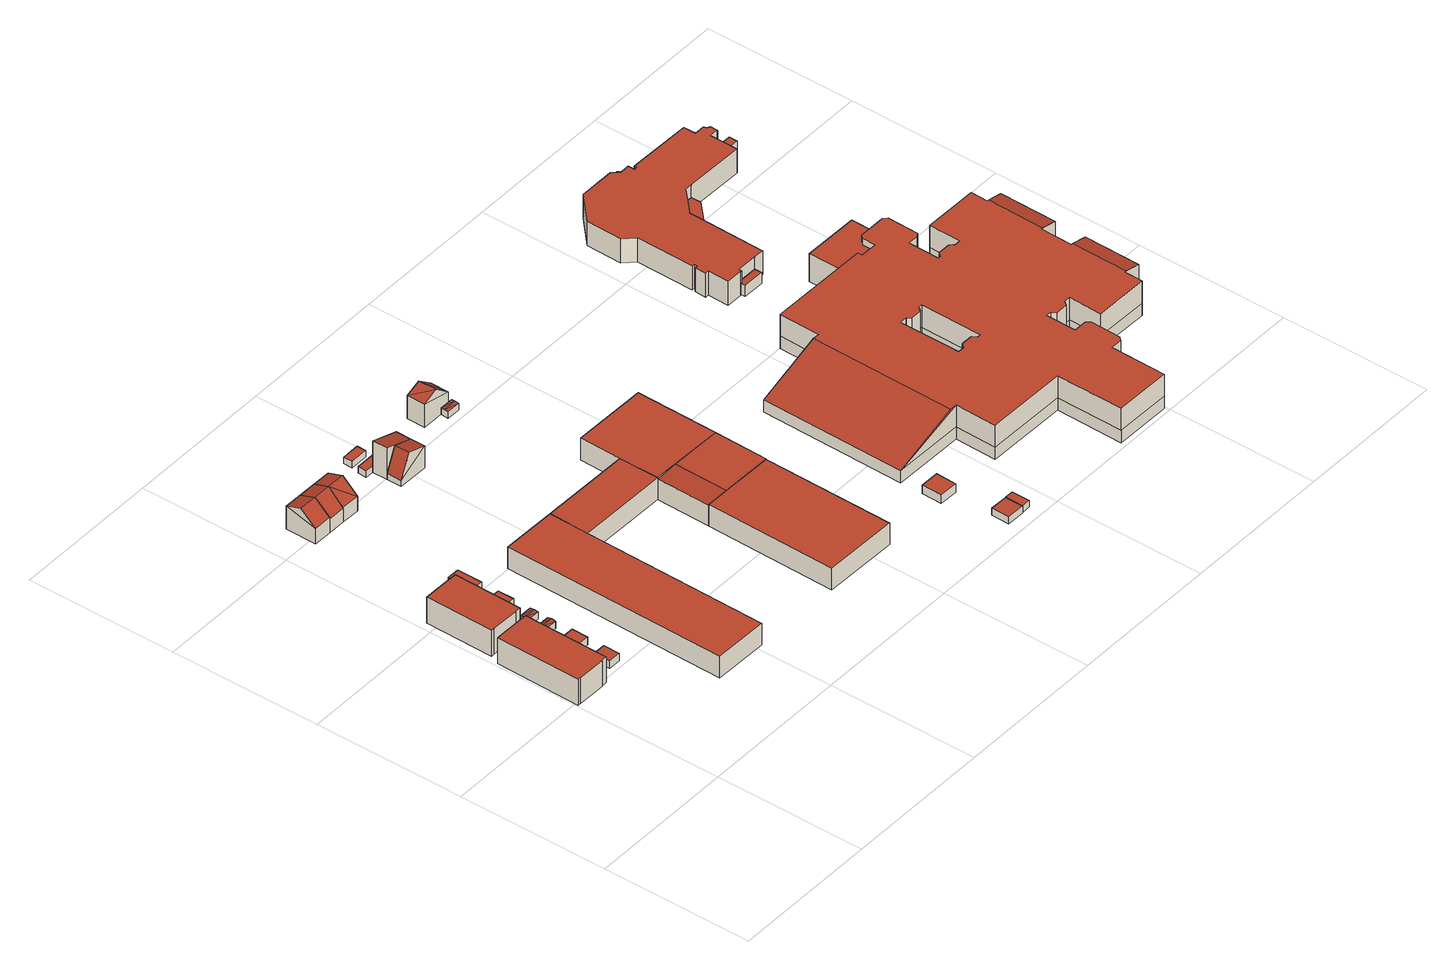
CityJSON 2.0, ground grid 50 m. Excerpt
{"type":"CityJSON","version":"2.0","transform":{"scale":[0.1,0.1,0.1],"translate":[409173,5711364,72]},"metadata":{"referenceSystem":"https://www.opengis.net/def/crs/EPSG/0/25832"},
"CityObjects":{
"building1":{"type":"Building","attributes":{"Gemeindeschluessel":"05978036","Geometrietyp2DReferenz":"3000","function":"31001_1000","roofType":"1000","measuredHeight":9.05},"geometry":[{"type":"MultiSurface","lod":"2","boundaries":[[[0,1,2,3]],[[1,4,5,2]],[[4,6,7,5]],[[6,8,9,7]],[[8,10,11,9]],[[10,12,13,11]],[[12,14,15,13]],[[14,16,17,15]],[[16,18,19,17]],[[18,20,21,19]],[[20,22,23,21]],[[22,0,3,23]],[[22,20,18,16,14,12,10,8,6,4,1,0]],[[3,2,5,7,9,11,13,15,17,19,21,23]]],"semantics":{"surfaces":[{"type":"WallSurface"},{"type":"RoofSurface"},{"type":"GroundSurface"}],"values":[0,0,0,0,0,0,0,0,0,0,0,0,1,2]}}]},
"building2":{"type":"Building","attributes":{"Gemeindeschluessel":"05978036","Geometrietyp2DReferenz":"3000","function":"31001_1000","roofType":"1000","measuredHeight":9.12},"geometry":[{"type":"MultiSurface","lod":"2","boundaries":[[[24,25,26,27]],[[25,28,29,26]],[[28,30,31,29]],[[30,32,33,31]],[[32,34,35,33]],[[34,36,37,35]],[[36,38,39,37]],[[38,40,41,39]],[[40,42,43,41]],[[42,44,45,43]],[[44,24,27,45]],[[44,42,40,38,36,34,32,30,28,25,24]],[[27,26,29,31,33,35,37,39,41,43,45]]],"semantics":{"surfaces":[{"type":"WallSurface"},{"type":"RoofSurface"},{"type":"GroundSurface"}],"values":[0,0,0,0,0,0,0,0,0,0,0,1,2]}}]},
"building3":{"type":"Building","attributes":{"Gemeindeschluessel":"05978036","Geometrietyp2DReferenz":"3000","function":"31001_2460","roofType":"1000","measuredHeight":2.74},"geometry":[{"type":"MultiSurface","lod":"2","boundaries":[[[46,47,48,49]],[[47,50,51,48]],[[50,52,53,51]],[[52,46,49,53]],[[52,50,47,46]],[[49,48,51,53]]],"semantics":{"surfaces":[{"type":"WallSurface"},{"type":"RoofSurface"},{"type":"GroundSurface"}],"values":[0,0,0,0,1,2]}}]},
"building4":{"type":"Building","attributes":{"Gemeindeschluessel":"05978036","Geometrietyp2DReferenz":"3000","function":"31001_2460","roofType":"1000","measuredHeight":2.8},"geometry":[{"type":"MultiSurface","lod":"2","boundaries":[[[54,55,56,57]],[[55,58,59,56]],[[58,60,61,59]],[[60,54,57,61]],[[60,58,55,54]],[[57,56,59,61]]],"semantics":{"surfaces":[{"type":"WallSurface"},{"type":"RoofSurface"},{"type":"GroundSurface"}],"values":[0,0,0,0,1,2]}}]},
"building5":{"type":"Building","attributes":{"Gemeindeschluessel":"05978036","Geometrietyp2DReferenz":"3000","function":"31001_2460","roofType":"3100","measuredHeight":2.86},"geometry":[{"type":"MultiSurface","lod":"2","boundaries":[[[62,63,64,65]],[[63,66,67,64]],[[66,68,69,67]],[[68,62,65,69]],[[66,63,70]],[[62,68,71]],[[62,70,63]],[[70,62,71]],[[71,66,70]],[[66,71,68]],[[65,64,67,69]]],"semantics":{"surfaces":[{"type":"WallSurface"},{"type":"RoofSurface"},{"type":"GroundSurface"}],"values":[0,0,0,0,0,0,1,1,1,1,2]}}]},
"building6":{"type":"Building","attributes":{"Gemeindeschluessel":"05978036","Geometrietyp2DReferenz":"3000","function":"31001_2460","roofType":"3100","measuredHeight":2.84},"geometry":[{"type":"MultiSurface","lod":"2","boundaries":[[[72,73,74,75]],[[73,76,77,74]],[[76,78,79,77]],[[78,72,75,79]],[[76,73,80]],[[72,78,81]],[[72,80,73]],[[80,72,81]],[[81,76,80]],[[76,81,78]],[[75,74,77,79]]],"semantics":{"surfaces":[{"type":"WallSurface"},{"type":"RoofSurface"},{"type":"GroundSurface"}],"values":[0,0,0,0,0,0,1,1,1,1,2]}}]},
"building7":{"type":"Building","attributes":{"Gemeindeschluessel":"05978036","Geometrietyp2DReferenz":"3000","function":"31001_2460","roofType":"1000","measuredHeight":2.8},"geometry":[{"type":"MultiSurface","lod":"2","boundaries":[[[82,83,84,85]],[[83,86,87,84]],[[86,88,89,87]],[[88,82,85,89]],[[88,86,83,82]],[[85,84,87,89]]],"semantics":{"surfaces":[{"type":"WallSurface"},{"type":"RoofSurface"},{"type":"GroundSurface"}],"values":[0,0,0,0,1,2]}}]},
"building8":{"type":"Building","attributes":{"Gemeindeschluessel":"05978036","Geometrietyp2DReferenz":"3000","function":"31001_2500","roofType":"1000","measuredHeight":2.85},"geometry":[{"type":"MultiSurface","lod":"2","boundaries":[[[90,91,92,93]],[[91,94,95,92]],[[94,96,97,95]],[[96,90,93,97]],[[96,94,91,90]],[[93,92,95,97]]],"semantics":{"surfaces":[{"type":"WallSurface"},{"type":"RoofSurface"},{"type":"GroundSurface"}],"values":[0,0,0,0,1,2]}}]},
"building9":{"type":"Building","attributes":{"Gemeindeschluessel":"05978036","Geometrietyp2DReferenz":"3000","function":"31001_1000","roofType":"3100","measuredHeight":9.85},"geometry":[{"type":"MultiSurface","lod":"2","boundaries":[[[98,99,100,101]],[[99,102,103,100]],[[102,104,105,103]],[[104,98,101,105]],[[102,99,106]],[[98,104,107]],[[99,98,107,106]],[[104,102,106,107]],[[101,100,103,105]]],"semantics":{"surfaces":[{"type":"WallSurface"},{"type":"RoofSurface"},{"type":"GroundSurface"}],"values":[0,0,0,0,0,0,1,1,2]}}]},
"building10":{"type":"Building","attributes":{"Gemeindeschluessel":"05978036","Geometrietyp2DReferenz":"3000","function":"31001_1000","roofType":"3100","measuredHeight":9.89},"geometry":[{"type":"MultiSurface","lod":"2","boundaries":[[[104,108,109,105]],[[108,110,111,109]],[[110,112,101,111]],[[112,104,105,101]],[[110,108,113]],[[104,112,107]],[[108,104,107,113]],[[112,110,113,107]],[[105,109,111,101]]],"semantics":{"surfaces":[{"type":"WallSurface"},{"type":"RoofSurface"},{"type":"GroundSurface"}],"values":[0,0,0,0,0,0,1,1,2]}}]},
"building11":{"type":"Building","attributes":{"Gemeindeschluessel":"05978036","Geometrietyp2DReferenz":"3000","function":"31001_1000","roofType":"3100","measuredHeight":9.87},"geometry":[{"type":"MultiSurface","lod":"2","boundaries":[[[108,114,115,109]],[[114,116,117,115]],[[116,118,111,117]],[[118,108,109,111]],[[116,114,119]],[[108,118,113]],[[114,108,113,119]],[[113,116,119]],[[116,113,118]],[[109,115,117,111]]],"semantics":{"surfaces":[{"type":"WallSurface"},{"type":"RoofSurface"},{"type":"GroundSurface"}],"values":[0,0,0,0,0,0,1,1,1,2]}}]},
"building12":{"type":"Building","attributes":{"Gemeindeschluessel":"05978036","Geometrietyp2DReferenz":"3000","function":"31001_2460","roofType":"1000","measuredHeight":2.27},"geometry":[{"type":"MultiSurface","lod":"2","boundaries":[[[120,121,122,123]],[[121,124,125,122]],[[124,126,127,125]],[[126,128,129,127]],[[128,120,123,129]],[[128,126,124,121,120]],[[123,122,125,127,129]]],"semantics":{"surfaces":[{"type":"WallSurface"},{"type":"RoofSurface"},{"type":"GroundSurface"}],"values":[0,0,0,0,0,1,2]}}]},
"building13":{"type":"Building","attributes":{"Gemeindeschluessel":"05978036","Geometrietyp2DReferenz":"3000","function":"31001_3020"},"children":["building13-1","building13-2","building13-3","building13-4","building13-5","building13-6"]},
"building13-1":{"type":"BuildingPart","attributes":{"roofType":"1000","measuredHeight":7.71},"parents":["building13"],"geometry":[{"type":"MultiSurface","lod":"2","boundaries":[[[130,131,132,133]],[[134,135,136,137]],[[134,131,130,135]],[[136,133,132,137]],[[133,136,135,130]],[[137,132,131,134]]],"semantics":{"surfaces":[{"type":"WallSurface"},{"type":"RoofSurface"},{"type":"GroundSurface"},{"type":"ClosureSurface"}],"values":[0,0,1,2,3,3]}}]},
"building13-2":{"type":"BuildingPart","attributes":{"roofType":"1000","measuredHeight":7.67},"parents":["building13"],"geometry":[{"type":"MultiSurface","lod":"2","boundaries":[[[138,139,140,141]],[[139,142,143,144,140]],[[145,138,141,146]],[[145,147,148,142,139,138]],[[141,140,144,149,146]],[[148,143,142]],[[149,144,143,148,147]],[[146,149,147,145]]],"semantics":{"surfaces":[{"type":"WallSurface"},{"type":"RoofSurface"},{"type":"GroundSurface"},{"type":"ClosureSurface"}],"values":[0,0,0,1,2,0,3,3]}}]},
"building13-3":{"type":"BuildingPart","attributes":{"roofType":"1000","measuredHeight":7.71},"parents":["building13"],"geometry":[{"type":"MultiSurface","lod":"2","boundaries":[[[150,151,152,153]],[[151,154,155,152]],[[154,130,133,155]],[[150,153,136,135]],[[135,130,154,151,150]],[[153,152,155,133,136]],[[135,136,133,130]]],"semantics":{"surfaces":[{"type":"WallSurface"},{"type":"RoofSurface"},{"type":"GroundSurface"},{"type":"ClosureSurface"}],"values":[0,0,0,0,1,2,3]}}]},
"building13-4":{"type":"BuildingPart","attributes":{"roofType":"1000","measuredHeight":7.84},"parents":["building13"],"geometry":[{"type":"MultiSurface","lod":"2","boundaries":[[[156,157,158,159]],[[160,132,131]],[[160,161,162,132]],[[161,156,159,162]],[[161,160,163,164,165,157,156]],[[159,158,166,137,132,162]],[[167,164,163,134]],[[137,166,165,164,167]],[[165,166,158,157]],[[131,134,163,160]],[[131,132,137,167,134]]],"semantics":{"surfaces":[{"type":"WallSurface"},{"type":"RoofSurface"},{"type":"GroundSurface"},{"type":"ClosureSurface"}],"values":[0,0,0,0,1,2,0,3,3,0,3]}}]},
"building13-5":{"type":"BuildingPart","attributes":{"roofType":"2100","measuredHeight":7.87},"parents":["building13"],"geometry":[{"type":"MultiSurface","lod":"2","boundaries":[[[143,167,137,144]],[[143,148,168,165,164,167]],[[137,166,149,144]],[[166,137,167,164,165]],[[168,147,149,166,165]],[[148,147,168]],[[143,144,149,147,148]]],"semantics":{"surfaces":[{"type":"WallSurface"},{"type":"RoofSurface"},{"type":"GroundSurface"},{"type":"ClosureSurface"}],"values":[0,1,2,3,3,0,3]}}]},
"building13-6":{"type":"BuildingPart","attributes":{"roofType":"1000","measuredHeight":7.8},"parents":["building13"],"geometry":[{"type":"MultiSurface","lod":"2","boundaries":[[[157,169,145,146,158]],[[169,157,165,168]],[[149,166,158,146]],[[166,149,147,168,165]],[[166,165,157,158]],[[147,145,169,168]],[[146,145,147,149]]],"semantics":{"surfaces":[{"type":"WallSurface"},{"type":"RoofSurface"},{"type":"GroundSurface"},{"type":"ClosureSurface"}],"values":[0,1,2,3,3,0,3]}}]},
"building14":{"type":"Building","attributes":{"Gemeindeschluessel":"05978036","Geometrietyp2DReferenz":"3000","function":"31001_1000","roofType":"3100","measuredHeight":9.96},"geometry":[{"type":"MultiSurface","lod":"2","boundaries":[[[170,171,172,173]],[[171,174,175,172]],[[174,176,177,175]],[[176,170,173,177]],[[174,171,178]],[[170,176,179]],[[171,170,179,178]],[[176,174,178,179]],[[173,172,175,177]]],"semantics":{"surfaces":[{"type":"WallSurface"},{"type":"RoofSurface"},{"type":"GroundSurface"}],"values":[0,0,0,0,0,0,1,1,2]}}]},
"building15":{"type":"Building","attributes":{"Gemeindeschluessel":"05978036","Geometrietyp2DReferenz":"3000","function":"31001_2460","roofType":"1000","measuredHeight":2.3},"geometry":[{"type":"MultiSurface","lod":"2","boundaries":[[[180,181,182,183]],[[181,184,185,182]],[[184,186,187,185]],[[186,188,189,187]],[[188,180,183,189]],[[188,186,184,181,180]],[[183,182,185,187,189]]],"semantics":{"surfaces":[{"type":"WallSurface"},{"type":"RoofSurface"},{"type":"GroundSurface"}],"values":[0,0,0,0,0,1,2]}}]},
"building16":{"type":"Building","attributes":{"Gemeindeschluessel":"05978036","Geometrietyp2DReferenz":"3000","function":"31001_1000","roofType":"2100","measuredHeight":11.16},"geometry":[{"type":"MultiSurface","lod":"2","boundaries":[[[190,191,129,192]],[[191,193,127,129]],[[193,194,195,127]],[[194,196,197,195]],[[196,190,192,197]],[[196,194,193,191,190]],[[192,129,127,195,197]]],"semantics":{"surfaces":[{"type":"WallSurface"},{"type":"RoofSurface"},{"type":"GroundSurface"}],"values":[0,0,0,0,0,1,2]}}]},
"building17":{"type":"Building","attributes":{"Gemeindeschluessel":"05978036","Geometrietyp2DReferenz":"3000","function":"31001_1000","roofType":"3100","measuredHeight":9.93},"geometry":[{"type":"MultiSurface","lod":"2","boundaries":[[[198,199,200,201]],[[199,202,203,200]],[[202,204,205,203]],[[204,198,201,205]],[[202,199,206]],[[198,204,207]],[[207,199,198]],[[199,207,206]],[[204,206,207]],[[206,204,202]],[[201,200,203,205]]],"semantics":{"surfaces":[{"type":"WallSurface"},{"type":"RoofSurface"},{"type":"GroundSurface"}],"values":[0,0,0,0,0,0,1,1,1,1,2]}}]},
"building18":{"type":"Building","attributes":{"Gemeindeschluessel":"05978036","Geometrietyp2DReferenz":"3000","function":"31001_2460","roofType":"3100","measuredHeight":2.67},"geometry":[{"type":"MultiSurface","lod":"2","boundaries":[[[208,209,210,211]],[[209,212,213,210]],[[212,214,215,213]],[[214,208,211,215]],[[212,209,216]],[[208,214,217]],[[208,216,209]],[[216,208,217]],[[217,212,216]],[[212,217,214]],[[211,210,213,215]]],"semantics":{"surfaces":[{"type":"WallSurface"},{"type":"RoofSurface"},{"type":"GroundSurface"}],"values":[0,0,0,0,0,0,1,1,1,1,2]}}]},
"building19":{"type":"Building","attributes":{"Gemeindeschluessel":"05978036","Geometrietyp2DReferenz":"3000","function":"31001_2460","roofType":"1000","measuredHeight":2.39},"geometry":[{"type":"MultiSurface","lod":"2","boundaries":[[[218,219,220,221]],[[219,222,223,220]],[[222,224,225,223]],[[224,218,221,225]],[[224,222,219,218]],[[221,220,223,225]]],"semantics":{"surfaces":[{"type":"WallSurface"},{"type":"RoofSurface"},{"type":"GroundSurface"}],"values":[0,0,0,0,1,2]}}]},
"building20":{"type":"Building","attributes":{"Gemeindeschluessel":"05978036","Geometrietyp2DReferenz":"3000","function":"31001_2500","roofType":"1000","measuredHeight":2.91},"geometry":[{"type":"MultiSurface","lod":"2","boundaries":[[[226,227,228,229]],[[227,230,231,228]],[[230,232,233,231]],[[232,226,229,233]],[[232,230,227,226]],[[229,228,231,233]]],"semantics":{"surfaces":[{"type":"WallSurface"},{"type":"RoofSurface"},{"type":"GroundSurface"}],"values":[0,0,0,0,1,2]}}]},
"building21":{"type":"Building","attributes":{"Gemeindeschluessel":"05978036","Geometrietyp2DReferenz":"3000","function":"31001_2460","roofType":"1000","measuredHeight":2.37},"geometry":[{"type":"MultiSurface","lod":"2","boundaries":[[[234,235,236,237]],[[235,238,239,236]],[[238,240,241,239]],[[240,234,237,241]],[[240,238,235,234]],[[237,236,239,241]]],"semantics":{"surfaces":[{"type":"WallSurface"},{"type":"RoofSurface"},{"type":"GroundSurface"}],"values":[0,0,0,0,1,2]}}]},
"building22":{"type":"Building","attributes":{"name":"Geschwister- Scholl- Gymnasium","Gemeindeschluessel":"05978036","Geometrietyp2DReferenz":"3000","function":"31001_3021"},"children":["building22-1","building22-2"]},
"building22-1":{"type":"BuildingPart","attributes":{"roofType":"1000","measuredHeight":9.82},"parents":["building22"],"geometry":[{"type":"MultiSurface","lod":"2","boundaries":[[[242,243,244,245,246]],[[243,247,248,244]],[[247,249,250,251,248]],[[252,253,254,255,256,249,247,243,242]],[[245,244,248,251,257,258,259,260,261]],[[262,257,251,250]],[[262,250,249,256]],[[263,258,257,262]],[[263,262,256,255]],[[264,259,258,263]],[[264,263,255,254]],[[265,260,259,264]],[[265,264,254,253]],[[266,261,260,265]],[[266,265,253,252]],[[246,245,261,266]],[[246,266,252,242]]],"semantics":{"surfaces":[{"type":"WallSurface"},{"type":"RoofSurface"},{"type":"GroundSurface"},{"type":"ClosureSurface"}],"values":[0,0,0,1,2,3,3,3,3,3,3,3,3,3,3,3,3]}}]},
"building22-2":{"type":"BuildingPart","attributes":{"roofType":"5000","measuredHeight":12.12},"parents":["building22"],"geometry":[{"type":"MultiSurface","lod":"2","boundaries":[[[267,268,269,270]],[[268,271,272,269]],[[271,273,274,272]],[[273,275,276,274]],[[275,277,278,276]],[[277,279,280,278]],[[279,281,282,280]],[[281,246,245,282]],[[250,283,284,251]],[[283,285,286,284]],[[285,287,288,286]],[[287,289,290,288]],[[289,291,292,290]],[[291,293,294,292]],[[293,295,296,294]],[[295,297,298,296]],[[297,299,300,298]],[[299,301,302,300]],[[301,303,304,302]],[[303,305,306,304]],[[305,307,308,306]],[[307,309,310,308]],[[309,311,312,310]],[[311,313,314,312]],[[313,315,316,314]],[[315,317,318,316]],[[317,319,320,318]],[[319,321,322,320]],[[321,323,324,322]],[[323,325,326,324]],[[325,327,328,326]],[[327,329,330,328]],[[329,331,332,330]],[[331,333,334,332]],[[333,335,336,334]],[[335,337,338,336]],[[337,339,340,338]],[[339,341,342,340]],[[341,343,344,342]],[[345,346,347,348]],[[346,349,350,347]],[[349,351,352,350]],[[351,353,354,352]],[[353,355,356,354]],[[355,357,358,356]],[[357,359,360,358]],[[359,361,362,360]],[[361,363,364,362]],[[363,365,366,364]],[[365,367,368,366]],[[367,369,370,368]],[[369,371,372,370]],[[371,373,374,372]],[[373,375,376,374]],[[375,345,348,376]],[[343,377,378,344]],[[377,379,380,378]],[[379,381,382,380]],[[381,383,384,382]],[[383,385,386,384]],[[385,387,388,386]],[[387,389,390,388]],[[389,267,270,390]],[[391,277,275,392]],[[393,394,395,396]],[[397,398,399,400]],[[401,402,403,404,405,406,407,408,409,410,411,412,400,399,413,414,395,394,415,416,417,418,419,420,421,422,423,424,425,426,427,428,429,430,431,432,433,434,435,436,437,438,439,391,392,440,441,442,443,444,445,446,447],[448,449,450,451,452,453,454,455,456,457,458,459,460,461,462,463]],[[275,440,392]],[[414,396,395]],[[398,413,399]],[[412,397,400]],[[381,401,447,383]],[[383,447,446,385]],[[385,446,445,387]],[[387,445,444,389]],[[389,444,443,267]],[[267,443,442,268]],[[268,442,441,271]],[[271,441,440,273]],[[281,438,437,242,246]],[[279,439,438,281]],[[250,249,431,430,283]],[[283,430,429,285]],[[285,429,428,287]],[[287,428,427,289]],[[289,427,426,291]],[[291,426,425,293]],[[293,425,424,295]],[[295,424,423,297]],[[297,423,422,299]],[[299,422,421,301]],[[301,421,420,303]],[[303,420,419,305]],[[305,419,418,307]],[[307,418,417,309]],[[309,417,416,311]],[[311,416,415,313]],[[313,415,394,393,315]],[[317,396,414,319]],[[319,414,413,321]],[[321,413,398,323]],[[325,397,412,327]],[[327,412,411,329]],[[329,411,410,331]],[[331,410,409,333]],[[333,409,408,335]],[[335,408,407,337]],[[337,407,406,339]],[[339,406,405,341]],[[341,405,404,343]],[[345,448,463,346]],[[346,463,462,349]],[[349,462,461,351]],[[351,461,460,353]],[[353,460,459,355]],[[355,459,458,357]],[[357,458,457,359]],[[359,457,456,361]],[[361,456,455,363]],[[363,455,454,365]],[[365,454,453,367]],[[367,453,452,369]],[[369,452,451,371]],[[371,451,450,373]],[[373,450,449,375]],[[375,449,448,345]],[[343,404,403,377]],[[377,403,402,379]],[[323,398,397,325]],[[315,393,396,317]],[[273,440,275]],[[379,402,401,381]],[[277,391,439,279]],[[270,269,272,274,276,278,280,282,245,261,260,259,258,257,251,284,286,288,290,292,294,296,298,300,302,304,306,308,310,312,314,316,318,320,322,324,326,328,330,332,334,336,338,340,342,344,378,380,382,384,386,388,390],[348,347,350,352,354,356,358,360,362,364,366,368,370,372,374,376]],[[261,245,246,266]],[[260,261,266,265]],[[259,260,265,264]],[[258,259,264,263]],[[257,258,263,262]],[[251,257,262,250]],[[435,253,252,436]],[[266,252,253,265]],[[252,242,437,436]],[[246,242,252,266]],[[254,253,435,434]],[[265,253,254,264]],[[433,255,254,434]],[[264,254,255,263]],[[432,256,255,433]],[[263,255,256,262]],[[249,256,432,431]],[[262,256,249,250]]],"semantics":{"surfaces":[{"type":"WallSurface"},{"type":"RoofSurface"},{"type":"GroundSurface"},{"type":"ClosureSurface"}],"values":[0,0,0,0,0,0,0,0,0,0,0,0,0,0,0,0,0,0,0,0,0,0,0,0,0,0,0,0,0,0,0,0,0,0,0,0,0,0,0,0,0,0,0,0,0,0,0,0,0,0,0,0,0,0,0,0,0,0,0,0,0,0,0,1,1,1,1,1,1,1,1,0,0,0,0,0,0,0,0,0,0,0,0,0,0,0,0,0,0,0,0,0,0,0,0,0,0,0,0,0,0,0,0,0,0,0,0,0,0,0,0,0,0,0,0,0,0,0,0,0,0,0,0,0,0,0,0,0,0,0,0,0,0,2,3,3,3,3,3,3,0,3,0,3,0,3,0,3,0,3,0,3]}}]},
"building23":{"type":"Building","attributes":{"Gemeindeschluessel":"05978036","Geometrietyp2DReferenz":"3000","function":"51009_1610","roofType":"1000","measuredHeight":3.77},"geometry":[{"type":"MultiSurface","lod":"2","boundaries":[[[464,465,466,467]],[[465,468,469,466]],[[468,470,471,469]],[[470,472,473,471]],[[472,474,475,473]],[[474,464,467,475]],[[474,472,470,468,465,464]],[[467,466,469,471,473,475]]],"semantics":{"surfaces":[{"type":"WallSurface"},{"type":"RoofSurface"},{"type":"GroundSurface"}],"values":[0,0,0,0,0,0,1,2]}}]},
"building24":{"type":"Building","attributes":{"Gemeindeschluessel":"05978036","Geometrietyp2DReferenz":"3000","function":"51009_1610","roofType":"1000","measuredHeight":3.88},"geometry":[{"type":"MultiSurface","lod":"2","boundaries":[[[476,477,478,479]],[[477,480,481,478]],[[480,482,483,481]],[[482,484,485,483]],[[484,486,487,485]],[[486,476,479,487]],[[486,484,482,480,477,476]],[[479,478,481,483,485,487]]],"semantics":{"surfaces":[{"type":"WallSurface"},{"type":"RoofSurface"},{"type":"GroundSurface"}],"values":[0,0,0,0,0,0,1,2]}}]},
"building25":{"type":"Building","attributes":{"name":"Gesamtschule Königsborn","Gemeindeschluessel":"05978036","Geometrietyp2DReferenz":"3000","function":"31001_3021","roofType":"1000","measuredHeight":8.51},"geometry":[{"type":"MultiSurface","lod":"2","boundaries":[[[488,489,490,491]],[[489,492,493,490]],[[492,494,495,493]],[[494,496,497,495]],[[496,498,499,497]],[[498,500,501,499]],[[500,502,503,501]],[[502,504,505,503]],[[504,506,507,505]],[[506,508,509,507]],[[508,510,511,509]],[[510,512,513,511]],[[512,514,515,513]],[[514,516,517,515]],[[516,518,519,517]],[[518,520,521,519]],[[520,522,523,521]],[[522,524,525,523]],[[524,526,527,525]],[[526,528,529,527]],[[528,530,531,529]],[[530,532,533,531]],[[532,534,535,533]],[[534,536,537,535]],[[536,538,539,537]],[[538,540,541,539]],[[540,542,543,541]],[[542,544,545,543]],[[544,546,547,545]],[[546,548,549,547]],[[548,550,551,549]],[[550,552,553,551]],[[552,554,555,553]],[[554,556,557,555]],[[556,558,559,557]],[[558,560,561,559]],[[560,562,563,561]],[[562,564,565,563]],[[564,566,567,565]],[[566,568,569,567]],[[568,570,571,569]],[[570,572,573,571]],[[572,574,575,573]],[[574,576,577,575]],[[576,578,579,577]],[[578,580,581,579]],[[580,582,583,581]],[[582,584,585,583]],[[584,488,491,585]],[[584,582,580,578,576,574,572,570,568,566,564,562,560,558,556,554,552,550,548,546,544,542,540,538,536,534,532,530,528,526,524,522,520,518,516,514,512,510,508,506,504,502,500,498,496,494,492,489,488]],[[491,490,493,495,497,499,501,503,505,507,509,511,513,515,517,519,521,523,525,527,529,531,533,535,537,539,541,543,545,547,549,551,553,555,557,559,561,563,565,567,569,571,573,575,577,579,581,583,585]]],"semantics":{"surfaces":[{"type":"WallSurface"},{"type":"RoofSurface"},{"type":"GroundSurface"}],"values":[0,0,0,0,0,0,0,0,0,0,0,0,0,0,0,0,0,0,0,0,0,0,0,0,0,0,0,0,0,0,0,0,0,0,0,0,0,0,0,0,0,0,0,0,0,0,0,0,0,1,2]}}]},
"building26":{"type":"Building","attributes":{"Gemeindeschluessel":"05978036","Geometrietyp2DReferenz":"3000","function":"51009_1610","roofType":"1000","measuredHeight":2.98},"geometry":[{"type":"MultiSurface","lod":"2","boundaries":[[[586,587,588,589]],[[587,590,591,588]],[[590,592,593,591]],[[592,594,595,593]],[[594,596,597,595]],[[596,598,599,597]],[[598,600,601,599]],[[600,586,589,601]],[[600,598,596,594,592,590,587,586]],[[589,588,591,593,595,597,599,601]]],"semantics":{"surfaces":[{"type":"WallSurface"},{"type":"RoofSurface"},{"type":"GroundSurface"}],"values":[0,0,0,0,0,0,0,0,1,2]}}]}
},
"vertices":[
[5,489,94],[9,772,94],[9,772,3],[5,489,3],[20,772,94],[20,772,3],[20,773,94],[20,773,3],[113,772,94],[113,772,3],[112,771,94],[112,771,3],[132,771,94],[132,771,3],[129,488,94],[129,488,3],[109,488,94],[109,488,3],[109,487,94],[109,487,3],[16,488,94],[16,488,3],[16,489,94],[16,489,3],
[24,804,94],[27,1032,94],[27,1032,3],[24,804,3],[38,1032,94],[38,1032,3],[131,1031,94],[131,1031,3],[131,1030,94],[131,1030,3],[151,1030,94],[151,1030,3],[148,803,94],[148,803,3],[128,803,94],[128,803,3],[128,802,94],[128,802,3],[35,804,94],[35,804,3],[36,804,94],[36,804,3],
[182,572,30],[224,571,30],[224,571,3],[182,572,3],[224,517,30],[224,517,3],[182,517,30],[182,517,3],
[184,683,30],[226,683,30],[226,683,2],[184,683,2],[225,629,30],[225,629,2],[183,629,30],[183,629,2],
[185,769,27],[227,768,27],[227,768,2],[185,769,2],[226,741,27],[226,741,2],[185,741,27],[185,741,2],[227,755,30],[185,755,30],
[186,831,28],[228,830,28],[228,830,2],[186,831,2],[228,803,28],[228,803,2],[185,803,28],[185,803,2],[228,817,30],[186,817,30],
[187,944,30],[229,943,30],[229,943,2],[187,944,2],[229,889,30],[229,889,2],[187,889,30],[187,889,2],
[189,1085,31],[231,1084,31],[231,1084,2],[189,1085,2],[230,1000,31],[230,1000,2],[188,1000,31],[188,1000,2],
[167,1480,55],[106,1480,55],[106,1480,1],[167,1480,1],[107,1583,82],[107,1583,1],[168,1582,82],[168,1582,1],[106,1532,100],[168,1531,100],
[228,1582,82],[228,1582,1],[227,1479,48],[227,1479,1],[167,1480,48],[228,1530,100],
[289,1581,82],[289,1581,1],[288,1478,53],[288,1478,1],[227,1479,53],[288,1529,100],
[415,1547,25],[416,1576,25],[416,1576,2],[415,1547,2],[476,1576,25],[476,1576,2],[476,1546,25],[476,1546,2],[442,1546,25],[442,1546,2],
[529,998,80],[832,994,80],[832,994,3],[529,998,3],[831,861,80],[527,865,80],[527,865,3],[831,861,3],
[1072,245,79],[822,249,79],[822,249,3],[1072,245,3],[828,682,79],[828,682,77],[828,682,3],[1078,678,79],[1078,678,3],[904,681,79],[865,681,79],[904,681,3],
[518,253,80],[336,256,80],[336,256,3],[518,253,3],[346,1001,80],[346,1001,3],
[1084,1128,81],[1081,857,81],[1081,857,3],[1084,1128,3],[832,994,81],[834,1132,81],[834,1132,3],[831,861,81],[901,860,81],[906,860,81],[906,860,3],[831,861,77],
[904,681,81],
[1078,678,81],
[544,1495,81],[544,1445,81],[544,1445,3],[544,1495,3],[441,1447,24],[441,1447,3],[442,1496,24],[442,1496,3],[475,1446,102],[475,1496,102],
[422,1602,25],[422,1632,25],[422,1632,2],[422,1602,2],[443,1632,25],[443,1632,2],[482,1632,25],[482,1632,2],[482,1602,25],[482,1602,2],
[442,1496,114],[442,1546,114],[442,1496,2],[476,1546,103],[545,1545,80],[545,1545,2],[544,1495,80],[544,1495,2],
[784,1613,62],[783,1552,62],[783,1552,3],[784,1613,3],[680,1553,85],[680,1553,3],[681,1614,85],[681,1614,3],[732,1553,103],[732,1614,103],
[750,1551,28],[796,1550,28],[796,1550,4],[750,1551,4],[795,1525,28],[795,1525,4],[749,1525,28],[749,1525,4],[795,1538,30],[749,1538,30],
[1393,35,37],[1333,36,37],[1333,36,13],[1393,35,13],[1334,96,37],[1334,96,13],[1394,95,37],[1394,95,13],
[1351,300,44],[1349,232,44],[1349,232,14],[1351,300,14],[1286,234,44],[1286,234,14],[1288,301,44],[1288,301,14],
[1393,35,38],[1394,95,38],[1394,95,14],[1393,35,14],[1423,95,38],[1423,95,14],[1423,35,38],[1423,35,14],
[1813,989,109],[1814,1107,109],[1814,1107,10],[1813,989,10],[1813,989,53],[1999,1105,109],[1999,1105,10],[1998,1026,109],[1998,1026,53],[1998,1026,10],[1877,988,109],[1877,973,109],[1933,972,109],[1933,1015,109],[1944,1027,109],[1944,1027,10],[1933,1015,10],[1933,972,10],[1877,973,10],[1877,988,10],[1944,1027,53],[1933,1015,53],[1933,972,53],[1877,973,53],[1877,988,53],
[1798,11,53],[1801,233,53],[1801,233,10],[1798,11,10],[1530,237,53],[1530,237,10],[1532,375,53],[1532,375,10],[1291,378,53],[1291,378,10],[1297,860,53],[1297,860,10],[1538,857,53],[1538,857,10],[1540,993,53],[1540,993,10],[2034,1026,53],[2034,1026,10],[2045,1014,53],[2045,1014,10],[2043,911,53],[2043,911,10],[2031,902,53],[2031,902,10],[1996,903,53],[1996,903,10],[1995,801,53],[1995,801,10],[2005,801,53],[2005,801,10],[2005,805,53],[2005,805,10],[2015,814,53],[2015,814,10],[2056,813,53],[2056,813,10],[2066,805,53],[2066,805,10],[2066,800,53],[2066,800,10],[2088,800,53],[2088,800,10],[2090,906,53],[2090,906,10],[2271,904,53],[2271,904,10],[2270,847,53],[2270,847,10],[2329,847,53],[2329,847,10],[2327,656,53],[2327,656,10],[2267,657,53],[2267,657,10],[2265,551,53],[2265,551,10],[2326,550,53],[2326,550,10],[2323,363,53],[2323,363,10],[2263,364,53],[2263,364,10],[2262,303,53],[2262,303,10],[2082,305,53],[2082,305,10],[2084,415,53],[2084,415,10],[2062,415,53],[2062,415,10],[2052,401,53],[2052,401,10],[2012,401,53],[2012,401,10],[2002,416,53],[2002,416,10],[1985,416,53],[1985,416,10],[1807,508,53],[1809,712,53],[1809,712,10],[1807,508,10],[1796,712,53],[1796,712,10],[1796,709,53],[1796,709,10],[1786,699,53],[1786,699,10],[1750,700,53],[1750,700,10],[1739,709,53],[1739,709,10],[1739,712,53],[1739,712,10],[1715,712,53],[1715,712,10],[1715,510,53],[1715,510,10],[1738,510,53],[1738,510,10],[1738,513,53],[1738,513,10],[1748,523,53],[1748,523,10],[1786,523,53],[1786,523,10],[1795,511,53],[1795,511,10],[1795,508,53],[1795,508,10],[1984,317,53],[1984,317,10],[2028,317,53],[2028,317,10],[2039,304,53],[2039,304,10],[2037,203,53],[2037,203,10],[2025,190,53],[2025,190,10],[1988,191,53],[1988,191,10],[1986,8,53],[1986,8,10],[1514,857,131],[1508,375,131],[2329,847,120],[2275,847,132],[2273,657,132],[2327,656,120],[2323,363,120],[2326,550,120],[2271,551,132],[2269,364,132],[2039,304,132],[2028,317,132],[1984,317,132],[1985,416,132],[2002,416,132],[2012,401,132],[2052,401,132],[2062,415,132],[2084,415,132],[2082,305,132],[2262,303,132],[2263,364,132],[2265,551,132],[2267,657,132],[2270,847,132],[2271,904,132],[2090,906,132],[2088,800,132],[2066,800,132],[2066,805,132],[2056,813,132],[2015,814,132],[2005,805,132],[2005,801,132],[1995,801,132],[1996,903,132],[2031,902,132],[2043,911,132],[2045,1014,132],[2034,1026,132],[1998,1026,132],[1944,1027,132],[1933,1015,132],[1933,972,132],[1877,973,132],[1877,988,132],[1813,989,132],[1540,993,131],[1538,857,131],[1532,375,131],[1530,237,131],[1801,233,132],[1798,11,132],[1986,8,132],[1988,191,132],[2025,190,132],[2037,203,132],[1807,508,132],[1795,508,132],[1795,511,132],[1786,523,132],[1748,523,132],[1738,513,132],[1738,510,132],[1715,510,132],[1715,712,132],[1739,712,132],[1739,709,132],[1750,700,132],[1786,699,132],[1796,709,132],[1796,712,132],[1809,712,132],
[1646,1198,58],[1646,1213,58],[1646,1213,20],[1646,1198,20],[1649,1213,58],[1649,1213,20],[1650,1222,58],[1650,1222,20],[1718,1221,58],[1718,1221,20],[1718,1197,58],[1718,1197,20],
[1789,1453,57],[1756,1453,57],[1756,1453,19],[1789,1453,19],[1756,1478,57],[1756,1478,19],[1829,1548,57],[1829,1548,19],[1853,1548,57],[1853,1548,19],[1853,1515,57],[1853,1515,19],
[1581,1332,101],[1584,1523,101],[1584,1523,16],[1581,1332,16],[1552,1557,101],[1552,1557,16],[1554,1675,101],[1554,1675,16],[1639,1756,101],[1639,1756,16],[1757,1755,101],[1757,1755,16],[1773,1738,101],[1773,1738,16],[1773,1744,101],[1773,1744,16],[1777,1739,101],[1777,1739,16],[1777,1733,101],[1777,1733,16],[1810,1733,101],[1810,1733,16],[1810,1712,101],[1810,1712,16],[1820,1712,101],[1820,1712,16],[1820,1721,101],[1820,1721,16],[2034,1717,101],[2034,1717,16],[2034,1676,101],[2034,1676,16],[2069,1676,101],[2069,1676,16],[2069,1675,101],[2069,1675,16],[2069,1673,101],[2069,1673,16],[2070,1671,101],[2070,1671,16],[2070,1669,101],[2070,1669,16],[2071,1668,101],[2071,1668,16],[2072,1666,101],[2072,1666,16],[2074,1665,101],[2074,1665,16],[2075,1664,101],[2075,1664,16],[2077,1664,101],[2077,1664,16],[2079,1663,101],[2079,1663,16],[2081,1662,101],[2081,1662,16],[2082,1662,101],[2082,1662,16],[2081,1636,101],[2081,1636,16],[2079,1637,101],[2079,1637,16],[2052,1637,101],[2052,1637,16],[2052,1597,101],[2052,1597,16],[2051,1545,101],[2051,1545,16],[1853,1548,101],[1853,1548,16],[1829,1548,101],[1829,1548,16],[1756,1478,101],[1756,1478,16],[1756,1453,101],[1756,1453,16],[1752,1221,101],[1752,1221,16],[1718,1221,101],[1718,1221,16],[1650,1222,101],[1650,1222,16],[1649,1213,101],[1649,1213,16],[1646,1213,101],[1646,1213,16],[1591,1214,101],[1591,1214,16],[1592,1284,101],[1592,1284,16],[1580,1284,101],[1580,1284,16],[1581,1321,101],[1581,1321,16],[1590,1321,101],[1590,1321,16],[1590,1331,101],[1590,1331,16],
[2128,1632,48],[2128,1605,48],[2128,1605,18],[2128,1632,18],[2078,1605,48],[2078,1605,18],[2078,1597,48],[2078,1597,18],[2052,1597,48],[2052,1597,18],[2052,1637,48],[2052,1637,18],[2079,1637,48],[2079,1637,18],[2079,1634,48],[2079,1634,18]
]}
